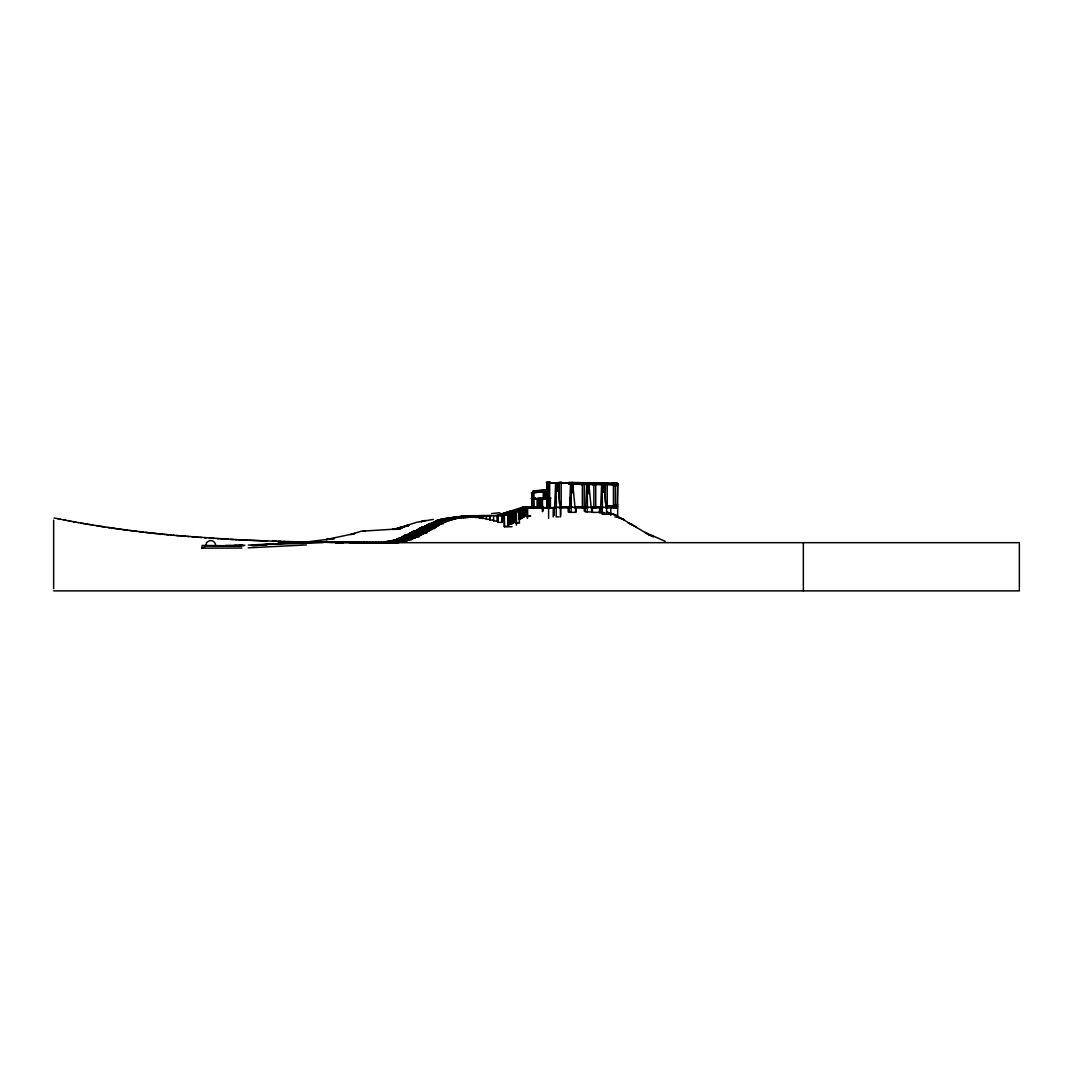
<?xml version="1.0" encoding="UTF-8"?>
<svg xmlns="http://www.w3.org/2000/svg" width="1073" height="1073" viewBox="0 0 1073 1073"><rect width="100%" height="100%" fill="white"/><g stroke="black" fill="none" stroke-linecap="round" stroke-linejoin="round"><path stroke-width="1.5" d="M352.387 543.086L352.387 542.12M353.46 543.099L353.46 542.12M353.996 542.12L353.996 543.126M355.069 543.099L355.069 542.12M356.679 543.112L356.679 542.12M357.591 543.153L357.591 542.12M361.373 543.139L361.373 542.12M367.073 543.193L367.073 542.12M372.8 542.12L372.774 543.206M378.541 543.22L378.541 542.12M384.268 543.233L384.268 542.12M386.897 543.233L387.138 541.905A8.195 5.808 88.8 0 1 387.621 541.811L398.324 539.987L401.329 538.391L401.49 541.972M350.013 543.086L391.269 543.233L391.269 541.288M393.952 543.072L393.952 540.872M396.769 542.227L396.769 539.223L400.242 539.223M397.117 542.67L397.131 539.008L400.605 539.008M398.083 542.509L398.083 540.041M399.169 539.639L399.304 542.375M399.518 539.424L399.545 542.321L399.518 539.639L394.488 540.148M399.88 542.227L399.88 539.223M401.758 539.813L401.758 537.157L405.245 537.157M404.159 541.449L404.159 537.573M404.293 538.834L404.293 535.709L407.767 535.709M404.521 537.358L404.521 541.248L405.634 540.98L405.607 536.741M404.883 537.157L404.897 541.181L404.883 537.358L401.409 537.358M406.09 537.224L406.09 534.676L410.959 534.676M406.318 536.326L406.318 540.872L405.245 541.047M406.855 540.658L406.68 536.124M407.043 535.91L407.043 540.658L403.207 540.738M399.599 538.391L405.728 534.877L409.202 534.877L409.202 539.92L409.202 534.676L408.84 539.893L410.959 539.786L411.683 534.059M410.731 535.44L410.731 532.812L414.205 532.812M411.321 534.26L411.321 539.022L412.206 538.794M411.442 535.092L411.442 532.396L414.929 532.396M412.045 533.844L412.045 538.753L412.931 538.498M412.89 534.367L412.89 531.578L416.364 531.578L416.378 537.05M413.253 534.193L413.253 531.363L416.726 531.363L416.726 537.023L416.002 537.171L416.002 531.578M413.481 538.19L413.95 530.961L418.846 530.961L418.846 536.728M413.843 532.812L413.843 538.056L414.634 537.801L414.567 532.396M416.364 531.363L416.364 537.023C419.53 530.451 416.472 529.217 410.597 534.676M416.834 531.095L416.726 537.05M417.88 532.195L417.88 529.512L421.367 529.512L421.367 534.891M418.242 532.007L418.242 529.297L421.716 529.297L421.716 534.716L421.367 529.297M418.604 531.819L418.604 529.096L422.078 529.096M424.251 533.214L424.962 533.026L424.962 527.232L418.846 530.746L419.261 535.789M419.194 530.545L419.758 535.628M420.401 530.827L420.401 528.064L423.889 528.064L423.889 533.589L423.527 528.064M421.005 529.512L421.461 534.743M421.716 529.096L421.716 534.528L422.668 534.18M423.889 527.862L423.889 533.402L424.613 533.053M427.564 528.064L427.564 524.751L431.038 524.751L431.038 529.713L430.689 524.751M427.805 526.414L428.167 531.323L428.167 526.199M428.878 525.783L429.24 530.706L429.24 525.582M430.327 524.965L430.702 529.74M431.038 524.549L431.4 529.512L431.4 524.348M432.486 528.707L432.848 523.517L426.357 527.232M434.042 524.697C432.942 520.257 440.024 519.104 443.122 519.801L443.122 523.651M434.404 524.482L434.404 521.867L438.012 521.867M434.887 524.228L434.887 521.652L438.481 521.652C435.437 534.434 440.668 510.064 441.365 523.839L440.641 524.268L440.641 520.418L437.167 520.418M438.012 521.652C434.941 521.612 434.726 528.627 437.274 526.038M436.805 523.168L436.805 520.62L440.279 520.62L440.279 524.429L439.93 520.62M437.154 522.068L437.516 526.011L437.516 522.068L434.042 522.068L431.118 523.517M437.516 521.867L437.516 525.797L438.227 525.542M438.481 525.542L438.481 521.451M440.279 520.418L440.279 524.241L441.137 523.865M440.641 524.04L440.641 520.217M449.882 518.272L443.122 519.587L443.122 522.752L444.061 522.43M445.308 518.97L445.308 521.733L446.77 521.277M460.438 516.663L450.901 518.138L450.901 519.775L454.027 518.997M453.772 517.736L453.772 518.97L454.992 518.997L454.992 517.521L449.748 517.87M456.548 518.085L456.548 516.904L468.968 516.073M458.667 518.085L458.667 516.904M460.129 516.703L460.129 517.897L461.967 517.763M465.669 517.427L465.669 516.073L460.545 516.636M502.338 515.04L502.338 522.377L498.221 522.35L498.221 515.04L496.625 515.469M532.463 507.086L532.53 492.735M543.756 497.912L543.783 491.796M531.859 507.086L532.047 492.735L533.817 492.735L533.992 507.086M543.22 497.912L543.3 491.796L545.071 491.796L545.151 499.441M568.703 484.151L569.28 483.051L568.703 484.151L617.619 485.009L617.632 483.91L568.717 483.051M554.607 507.194L555.626 483.226L557.705 483.226L560.079 507.194M569.575 507.194L570.595 483.507L572.66 483.507L575.048 507.194M585.684 507.194L586.703 483.789L588.782 483.789L591.156 507.194M600.652 507.194L601.671 484.057L603.75 484.057L606.124 507.194M429.24 530.505L429.978 530.142M424.962 532.825L426.719 532.825L427.295 531.712M438.481 525.247L439.219 524.858M398.821 542.428L398.807 539.84M241.921 548.021L201.684 548.169L202.207 545.419L236.181 545.875M419.02 535.964L418.846 536.755L417.089 536.728M443.323 522.779L443.122 523.678L441.365 523.651M432.848 528.493L434.605 528.493L434.847 527.527M456.333 518.447L452.269 518.702M568.744 483.199L568.998 482.421L617.337 483.293L617.337 484.057L548.048 482.77L548.276 507.609M412.394 538.794L412.394 533.643M397.131 542.147L403.193 541.624M412.756 538.472L413.91 538.083M419.556 535.601L420.723 535.092M447.495 520.874L449.453 520.325M400.242 542.254L400.242 539.008M403.931 540.51L407.82 540.282M451.156 519.801L449.198 520.298M426.719 531.886L428.033 531.323M398.177 542.536L398.204 538.391L403.086 538.391M446.529 521.25L447.696 520.901M422.185 534.381L422.078 528.895M415.372 537.506L415.278 531.993M444.584 522.082L445.51 521.76M408.558 540.041L408.491 535.092M415.278 537.479L416.096 537.197M443.846 522.403L444.785 522.108M397.855 542.106L398.204 538.391M400.967 542.106L400.967 538.606M429.602 530.317L430.461 529.941M467.198 517.454C466.219 514.664 473.595 515.965 468.646 516.033M434.605 527.5L435.316 527.245M453.705 518.42L457.755 518.246M436.04 526.816L435.812 522.685M420.482 535.279L420.281 529.928M421.206 534.917L420.764 527.862L424.6 527.648M411.469 539.048L411.442 532.61M458.855 518.111L458.667 517.106L451.143 517.682M413.668 538.217L413.615 531.363M414.205 537.922L415.13 537.653M407.579 540.416L407.405 535.709M414.929 537.627L415.855 537.345M417.089 531.162L413.615 531.162L407.485 534.676M434.605 523.517L429.723 523.517L423.245 527.232M408.84 534.877L402.71 538.391M435.316 522.98L434.243 523.517M415.358 530.961L421.743 527.259L426.719 527.232M449.694 517.883L439.635 519.801M405.393 541.074L405.245 536.943M406.117 540.872L405.956 536.54M394.234 540.202L383.651 542.12M472.496 517.092L467.198 517.28M396.38 542.817L394.918 542.951L394.971 540.041L398.807 540.041M400.685 541.422L404.655 541.275M457.581 518.219L460.438 517.924M404.642 540.255L409.041 539.92M397.855 538.606L396.044 539.639L396.138 542.79L396.044 539.84M394.193 543.099L393.992 540.457M548.048 482.77L617.672 483.708L617.672 516.985L614.909 516.985M548.182 489.65L533.281 490.884L532.57 492.789L547.471 491.541M532.57 492.789L548.182 491.166M613.528 483.963L612.616 484.459L614.306 483.963L614.386 485.17L613.528 483.963L614.306 483.963M617.672 483.708L617.109 507.945M616.975 484.245L617.699 483.856L611.597 484.352M616.975 485.761L617.699 485.372L614.386 485.653M463.509 516.489L459.687 516.489L459.687 517.736L465.977 517.454M397.359 542.697L397.131 539.223M400.041 542.254L399.961 538.391M388.346 543.233L395.172 542.978M397.654 542.106L397.493 538.807L401.329 538.606M396.044 542.348L400.766 542.106M511.834 511.325L503.774 515.389M395.038 529.324L400.551 527.138L408.826 525.663L400.551 527.42L417.102 522.175L433.291 519.412M497.711 515.456L497.523 515.335M395.038 529.485L400.551 527.608L392.289 529.418L400.551 528.734L361.158 531.242L350.643 534.542L354.855 533.455L326.112 539.598L334.387 538.552L309.574 541.583M499.924 515.939L499.924 514.463L523.208 507.033L522.618 517.749M516.167 523.53L516.167 510.748L527.554 507.033L527.554 518.098M499.924 514.463L511.821 510.748M511.969 526.722L504.283 526.722L504.283 514.463L516.435 510.748L516.435 525.126M466.688 516.073L479.309 515.872M388.6 541.704L388.6 543.206M491.541 513.632L499.817 512.679M468.968 515.872L468.968 517.427L463.509 517.575M450.901 518.138L449.936 518.259M235.175 545.889L206.405 545.902L201.684 548.169M612.415 483.708L617.337 483.293M612.307 484.325L617.699 483.856L617.619 485.009M537.533 490.857L547.471 490.026M614.172 485.291L617.444 485.009L617.364 483.91L617.324 485.009M450.003 517.843L453.088 517.83L453.088 519.372M496.96 515.456L497.188 520.968M276.593 543.823L265.849 544.454M281.26 543.528L248.292 545.097M277.679 543.568L319.915 542.106M280.952 543.367L288.503 542.938M266.654 544.896L263.019 544.601M351.314 542.938L342.287 542.388L351.314 542.12L351.314 543.112M288.141 542.965L289.321 542.898M264.226 544.534L323.161 542.643M265.044 544.977L261.799 544.668M288.744 542.925L290.045 542.884M289.549 542.884L290.153 542.858M263.623 545.057L260.591 544.722M290.354 542.844L292.191 542.75M290.957 542.817L291.856 542.79M262.416 545.111L258.365 544.829M291.561 542.79L292.808 542.723M292.366 542.75L293.063 542.737M261.195 545.178L257.359 544.869M292.567 542.737L293.425 542.697M292.969 542.71L294.042 542.656M293.573 542.683L295.29 542.63M293.774 542.683L296.094 542.576M295.276 542.603L296.497 542.576M258.969 545.285L252.101 545.553M257.963 545.325L253.121 545.527M296 542.576L298.938 542.455M296.497 542.549L297.731 542.495M297.597 542.509L309.332 542.133M298.522 542.495L299.541 542.428M299.528 542.455L302.774 542.348M299.93 542.442L301.902 542.334M302.251 542.334L303.431 542.281M471.516 515.737L478.96 515.67M303.002 542.308L303.807 542.281M303.377 542.294L304.558 542.254M304.102 542.281L306.422 542.241M252.101 545.071L251.297 545.58M248.185 547.847L306.422 544.936M304.464 542.267L305.818 542.254M305.362 542.227L306.194 542.2M351.314 542.12L342.287 542.388L387.138 542.12L387.138 543.206M306.248 542.214L309.359 542.12M307.441 542.16L306.771 542.187M495.806 515.496L494.961 515.509M242.847 545.258L225.518 545.419M471.101 515.751C468.646 515.898 472.777 515.134 471.302 517.307M244.845 545.272L241.224 545.339M335.997 542.401L326.903 542.308L329.304 542.321M243.839 545.781L240.218 545.352M471.584 515.737L473.716 515.724M310.701 542.147L309.668 542.12L311.103 542.133M310.003 542.12L317.916 542.093M311.398 542.08L310.727 542.093L312.082 542.093M241.626 545.822L239.199 545.366M478.746 515.67L480.342 515.657M310.499 542.106L327.131 542.308M311.519 542.133L313.142 542.106M392.973 543.233L392.731 541.074M240.821 545.835L238.193 545.379M491.689 515.577L490.871 515.577M239.802 545.849L235.577 545.406M480.463 515.644L481.375 515.644M238.796 545.849L234.37 545.406M473.394 515.724L474.507 515.711M481.147 515.644L482.059 515.63M489.395 515.59L490.656 515.59M341.563 542.469L343.239 542.495M481.831 515.63L483.44 515.63M488.376 515.603L489.623 515.59M483.212 515.63L484.124 515.617M487.679 515.603L488.591 515.603M483.896 515.617L487.907 515.603M339.336 542.469L342.354 542.482M612.066 483.306L615.607 483.306L612.066 483.641M614.494 504.712L617.619 504.712M606.165 505.96L617.337 506.295M539.545 506.362L542.71 506.362M606.165 506.295L617.699 506.295M571.748 506.778L559.838 506.778L559.838 507.945M575.034 506.778L586.529 506.778M591.451 506.778L601.309 506.778M542.643 507.033L522.953 507.033L522.953 509.46M534.622 507.086L531.229 507.086L531.229 507.945M555.68 507.609L522.967 507.609L514.906 511.673M522.511 507.811L556.833 507.945M558.966 507.945L571.627 507.945M574.35 507.945L588.071 507.945M590.794 507.945L602.878 507.945M605.4 507.945L617.672 507.945M522.068 508.025L526.199 508.025M521.626 508.226L525.757 508.226M521.17 508.428L525.301 508.428M520.284 508.843L524.858 508.642M519.828 509.058L523.959 509.058M519.386 509.259L522.283 509.259M518.93 509.46L523.061 509.46M518.487 509.675L522.618 509.675M518.044 509.876L522.175 509.876M517.588 510.091L521.719 510.091M521.277 510.292L520.378 519.117M516.703 510.493L519.158 510.493M520.834 510.493L519.936 519.399M516.167 510.748L519.158 510.708M520.378 510.708L519.48 519.681M515.805 510.909L518.702 510.909M519.936 510.909L519.48 519.949L519.037 511.124M515.348 511.124L519.48 511.124M511.392 511.539L519.345 511.325L519.345 522.551L516.274 522.551M510.936 511.741L527.098 511.673M510.493 511.942L514.624 511.942M510.051 512.156L514.182 512.156M513.726 512.358L512.84 523.248M603.281 512.398L592.35 512.358L592.35 507.127M509.152 512.572L511.606 512.572M513.283 512.572L512.384 523.436M508.709 512.773L511.606 512.773M512.84 512.773L512.384 523.611L511.486 523.785M603.281 512.72L604.89 512.72M508.253 512.974L511.164 512.974M512.384 512.974L511.942 523.785M507.811 513.189L511.942 513.189M507.355 513.39L511.486 513.39M511.043 513.605L510.6 524.228M510.6 513.806L510.144 524.348L509.259 524.469M505.571 514.222L508.468 514.007M510.144 514.007L509.259 514.222L509.259 524.59L507.905 524.777L508.361 514.839M505.128 514.423L508.025 514.423M509.259 514.423L508.803 524.684M610.765 514.262L602.248 514.316L602.248 507.194M504.283 514.463L504.538 526.722M508.803 514.638L508.361 524.777M500.085 515.295L508.213 515.295M515.965 515.389L507.462 515.04L515.523 511.325L515.067 522.189M526.642 515.442L527.098 507.609M479.081 515.67L497.201 515.67M526.199 515.684L526.642 507.609L518.594 511.673M525.757 515.925L526.199 507.811M527.406 515.858L530.491 515.858M525.301 516.18L525.757 508.025M527.299 516.059L530.572 516.059M461.538 516.287L465.669 516.287L465.669 517.575M524.858 516.435L525.301 508.226M524.415 516.676L524.858 508.428M461.658 516.703L455.26 517.106L455.26 518.219M471.181 517.065L475.554 517.065M523.959 516.945L524.415 508.642M559.1 516.904L556.203 516.904L556.203 507.194M457.581 517.32L453.705 517.32L453.772 519.345L452.363 519.345M523.517 517.213L523.959 508.843M456.253 517.521L452.216 517.521L452.216 518.97M479.309 517.454L475.285 517.454L475.285 515.872M523.061 517.481L523.517 509.058M453.772 517.937L449.252 517.937L449.252 519.345M482.89 518.004L479.081 518.004L486.458 518.621M447.79 518.138L452.363 518.138M522.175 518.031L522.618 509.46M450.901 518.353L446.086 518.353L446.086 520.298M521.719 518.299L522.175 509.675M444.383 518.554L449.198 518.554M452.216 518.675L456.253 518.675L456.253 517.32M521.277 518.567L521.719 509.876M443.404 518.769L447.495 518.769M520.834 518.836L521.277 510.091M442.197 518.97L446.529 518.97M441.459 519.184L445.308 519.184L445.308 522.082M490.039 519.319L486.458 519.319L486.458 515.67M439.997 519.587L444.584 519.386M441.365 520.003L437.891 520.003L438.012 525.797M437.529 520.217L441.003 520.217M489.972 519.345L490.039 520.11L493.62 520.083M439.568 521.035L436.081 521.035L436.081 523.57M493.406 520.11L493.62 520.968L497.711 521.062M435.732 521.25L439.206 521.25M497.523 521.102L498.221 521.21L498.221 515.255L497.483 515.255L508.213 515.04L508.213 526.36L504.377 526.36M435.37 521.451L438.844 521.451M515.523 521.947L515.965 511.325M433.184 522.484L437.154 522.283L436.791 526.226M514.624 522.417L515.053 511.325M432.701 522.685L436.309 522.685M514.182 522.631L514.624 511.741M432.339 522.9L435.812 522.9L435.812 527.004M513.726 522.846L514.182 511.942M516.167 522.846L519.614 522.846M431.963 523.101L435.45 523.101L435.45 527.219M513.283 523.061L513.726 512.156M431.48 523.316L435.088 523.316M429.012 523.932L432.486 523.932M511.043 523.932L511.486 513.189M428.65 524.134L432.124 524.134M510.144 524.228L511.043 524.08L511.043 513.39M428.288 524.348L431.762 524.348M427.926 524.549L431.4 524.549M439.206 524.831L439.568 520.834M426.839 525.166L430.689 524.965L430.689 529.914M426.491 525.381L429.965 525.381M426.129 525.582L429.602 525.582M425.766 525.783L429.24 525.783M425.404 525.998L428.878 525.998L428.878 530.907M425.042 526.199L428.516 526.199M424.68 526.414L428.167 526.414L428.167 531.296M436.309 526.508L436.805 520.834M424.318 526.615L427.805 526.615L427.805 531.497M423.969 526.83L427.443 526.83M423.607 527.031L427.081 527.031M421.488 527.447L424.962 527.447M423.164 528.479L419.691 528.479L419.556 535.762M419.328 528.681L422.802 528.681M418.966 528.895L422.44 528.895M417.518 529.713L421.005 529.713L421.005 535.065M417.169 529.928L420.643 529.928M416.807 530.129L420.281 530.129M416.083 530.545L419.919 530.33M415.72 530.746L419.194 530.746L419.194 535.937M412.528 531.779L416.002 531.779L416.002 537.318M412.166 531.993L415.64 531.993M415.278 532.195L411.804 532.195L411.804 535.092M414.567 532.61L411.08 532.61L411.08 535.44M410.007 533.227L413.843 533.026L413.843 538.19M409.645 533.429L413.481 533.227M409.282 533.643L412.756 533.643M408.92 533.844L412.394 533.844M408.558 534.059L412.045 534.059L412.045 538.887M408.196 534.26L411.683 534.26L411.683 539.022M407.847 534.475L411.321 534.475M405.366 535.092L408.84 535.092L408.84 540.014M405.004 535.293L408.491 535.293M408.129 535.507L404.642 535.507L404.642 538.834M403.569 536.124L407.405 535.91M403.207 536.326L406.68 536.326L406.68 540.738M405.956 536.741L402.482 536.741L402.482 539.679M405.607 536.943L402.12 536.943L402.12 539.813M401.047 537.573L404.521 537.573L404.521 541.329M400.685 537.774L404.159 537.774L404.159 541.422M400.323 537.975L403.797 537.975M399.961 538.19L403.435 538.19M399.88 539.424L396.406 539.424L396.406 542.294L396.406 539.639M398.083 540.255L393.992 540.255L393.992 542.67L1019.35 542.67L1019.35 590.874L53.65 590.874M393.026 540.457L397.117 540.457M391.806 540.671L396.138 540.671M390.827 540.872L394.918 540.872M389.62 541.074L393.952 541.074M386.937 541.489L392.731 541.288M385.475 541.704L390.049 541.704M399.961 541.597L403.797 541.516L403.797 537.774M384.013 541.905L388.6 541.905M394.971 542.509L399.169 542.428L399.169 539.84L395.682 539.84L395.682 542.509M396.943 542.656L323.335 542.173M339.98 542.482L338.639 542.442M339.672 542.442L341.67 542.495M335.433 542.428L339.98 542.442M330.538 542.348L337.606 542.428M332.067 542.388L333.287 542.375M335.406 542.871L343.239 542.978M331.021 542.375L331.812 542.348M337.432 542.442L338.277 542.455M320.076 542.106L326.889 542.267M331.383 542.348L329.076 542.348M318.265 542.106L322.986 542.16M312.712 542.093L313.383 542.106M327.976 542.321L328.7 542.308M307.468 542.013L310.862 542.066M307.83 542.013L298.777 541.838M304.652 541.959L305.55 541.972M300.789 541.878L301.889 541.905M295.799 541.771L299.179 541.838M296.805 541.798L272.502 541.141M291.963 541.677L294.176 541.731M287.256 541.57L287.94 542.965L288.436 541.597M283.715 541.476L284.895 541.503M278.229 541.315L281.113 541.396M282.883 542.817L278.363 542.683M276.686 541.275L254.422 540.484M266.842 540.953L243.772 540.014M252.276 540.39L253.993 540.47M381.291 543.22L381.398 542.12M251.31 540.349L249.499 540.282M246.307 540.135L248.011 540.215M244.684 540.068L238.729 539.786M299.89 543.287L303.324 543.475M240.406 539.867L242.069 539.947M239.292 539.813L225.451 539.075M235.389 539.612L237.066 539.692M233.726 539.531L230.387 539.357M364.015 543.179L364.203 542.12M228.616 539.25L178.185 535.682M223.814 538.981L220.555 538.794M217.282 538.592L218.919 538.7M212.467 538.297L214.064 538.391M209.289 538.083L210.871 538.19M204.5 537.761L206.096 537.868M199.806 537.425L201.362 537.533M198.25 537.305L195.152 537.077M192.054 536.835L193.596 536.956M187.48 536.473L188.982 536.594M185.964 536.339L182.947 536.084M375.59 543.206L375.671 542.12M179.929 535.829L181.444 535.964M178.426 535.695L176.388 535.521M177.582 535.628L173.397 535.239M174.041 535.306L163.941 534.341M171.6 535.078L170.419 534.971M351.81 543.112L351.85 542.12M369.85 543.193L369.944 542.12M168.649 534.797L166.288 534.569M165.296 534.475L158.12 533.75M162.774 534.22L159.273 533.871M158.214 533.764L149.912 532.865M156.966 533.63L153.533 533.268M151.28 533.013L152.648 533.174M150.113 532.892L143.125 532.101M148.986 532.771L145.633 532.382M143.406 532.128L136.539 531.309M142.293 531.993L139.007 531.604M136.834 531.35L132.972 530.867M135.748 531.215L131.094 530.639M132.516 530.813L130.168 530.518M129.229 530.397L130.41 530.545M129.364 530.411L126.225 530.008M127.365 530.156L122.818 529.552M125.528 529.914L123.717 529.673M121.92 529.432L123.06 529.579M120.914 529.297L121.987 529.432M121.008 529.311L116.581 528.694M120.109 529.177L118.325 528.935M117.708 528.855L115.589 528.546M115.71 528.573L111.994 528.037M114.838 528.452L113.081 528.198M104.524 526.937L112.517 528.117M109.969 527.742L109.231 527.634M107.971 527.447L108.802 527.567M104.658 526.95L102.592 526.642M103.853 526.83L84.928 523.758M102.23 526.575L100.607 526.333M98.206 525.958L98.984 526.078M96.637 525.703L97.415 525.824M92.063 524.965L92.801 525.086M90.212 524.657L89.113 524.469M86.953 524.107L87.678 524.228M85.21 523.812L83.493 523.517M82.956 523.423L83.748 523.557M81.468 523.168L83.157 523.463M81.038 523.087L81.803 523.222M80.287 522.953L78.088 522.564M78.249 522.591L75.781 522.149M75.271 522.055L75.955 522.175M75.472 522.095L74.278 521.88M74.6 521.934L73.42 521.719M71.65 521.398L73.594 521.746M71.435 521.357L70.63 521.196M70.362 521.156L68.779 520.848M68.913 520.874L66.928 520.499M66.647 520.445L65.077 520.15M64.823 520.097L62.422 519.627M61.644 519.48L60.249 519.198M60.303 519.211L58.049 518.769M58.116 518.782L54.066 517.951M607.103 511.982L615.607 515.027L649.42 535.078L645.101 532.423L665.233 541.355M359.12 543.153L359.147 542.12M616.988 516.971L623.882 519.547L616.988 516.971M632.145 524.509L628.013 522.752L636.463 526.937M478.96 517.481L479.309 515.67M486.19 518.648L486.458 519.345M497.872 521.237L498.221 522.377M603.334 484.057L603.697 492.319M588.366 483.789L588.809 493.821M572.258 483.507L572.66 492.976L572.7 482.877M557.289 483.226L557.638 491.219M602.087 484.057L602.409 507.194M587.119 483.789L587.454 507.194M570.997 483.507L571.332 507.194M556.042 483.226L556.377 507.194M533.321 492.735L533.402 507.086M544.574 491.796L544.615 499.441M803.342 542.67L803.342 590.874M615.298 483.641L615.298 507.945M613.448 483.641L613.448 507.945M610.765 506.295L610.765 515.456M607.238 483.507L607.238 507.945M606.594 514.316L606.594 507.194L554.231 507.194L554.231 515.295M605.4 483.507L605.4 503.063M601.39 509.487L601.39 512.72M600.411 507.127L600.411 512.398M600.276 507.194L600.276 512.894M599.418 509.769L599.418 512.72M595.73 483.293L595.73 507.945M593.879 483.293L593.879 507.945M591.639 507.194L591.639 511.942L585.308 511.942L585.308 507.194M587.28 507.194L587.28 511.942M584.289 507.127L584.289 511.231M584.208 483.091L584.208 507.945M582.371 483.091L582.371 507.945M576.228 507.127L576.228 512.009M575.517 507.194L575.517 512.344L569.2 512.344L569.2 507.194M571.171 507.194L571.171 512.344M570.863 482.877L570.863 507.945M569.79 497.926L569.79 507.945M568.998 482.421L568.998 483.185M568.18 507.127L568.18 512.009M561.192 482.676L561.192 507.945M560.575 507.127L560.575 515.201M560.549 507.194L560.549 516.904M560.24 506.778L560.24 507.945M559.355 482.676L559.355 503.21M553.212 507.945L553.212 516.918M550.382 498.583L550.382 507.945M549.859 499.347L549.859 507.945M549.684 482.461L549.684 507.945M548.611 482.461L548.611 518.407M547.834 482.461L547.834 507.945M547.015 498.583L547.015 507.945M546.761 482.461L546.761 507.945M542.817 507.609L542.817 510.909M542.455 498.583L542.643 511.539M542.388 507.033L542.388 511.539M542.12 499.347L542.12 507.945M541.637 498.583L541.637 507.945M540.457 498.583L540.457 507.945M540.041 499.347L540.041 507.945M538.445 499.347L538.445 507.945M537.908 498.583L537.908 507.945M537.09 498.583L537.09 507.945M533.281 490.884L533.281 492.4M533.214 507.945L533.214 506.362L532.651 507.945M532.53 498.583L532.53 507.945M532.302 499.347L532.195 507.945M531.712 498.583L531.712 507.945M527.299 507.033L527.299 518.098M509.702 514.007L509.702 524.469M500.192 514.463L500.192 515.939M497.711 515.255L497.711 521.21M493.62 515.67L493.62 520.942M490.039 515.67L490.039 520.083M489.825 515.67L489.825 518.608M482.89 515.67L482.89 518.621M475.554 515.872L475.554 517.454M472.16 515.872L472.16 517.28M463.509 516.287L463.509 517.736M461.658 516.489L461.658 517.897M460.129 516.904L460.129 518.085M459.687 516.703L459.687 517.897M458.158 516.703L458.158 518.085M457.581 517.106L457.581 518.42M456.548 517.106L456.548 518.219M454.992 518.97L454.992 517.736L450.821 517.736L450.901 520.298M452.363 517.937L452.363 519.775M449.198 518.353L449.198 520.874M447.495 518.554L447.495 521.25M446.529 518.769L446.529 521.733M444.584 519.184L444.584 522.403M443.846 519.386L443.846 522.752M441.003 520.003L441.003 524.04M439.93 524.63L439.93 520.834L436.443 520.834L436.309 526.789M439.206 521.035L439.206 525.032M438.844 521.25L438.844 525.247M438.253 519.801L438.253 522.564M435.088 523.101L435.088 527.5M434.887 521.867L434.887 524.482M434.605 523.316L434.605 528.493M434.404 522.068L434.404 524.697M432.848 528.707L432.848 523.718L429.374 523.718L429.374 527.044M432.486 523.718L432.486 528.909M432.124 523.932L432.124 529.11M431.762 524.134L431.762 529.311M430.327 525.166L430.327 530.116M429.965 525.166L429.965 530.317M429.602 525.381L429.602 530.505M428.516 525.998L428.516 531.095M427.443 526.615L427.443 531.685M427.081 526.83L427.081 531.886M426.719 527.031L426.719 532.825M424.6 527.447L424.6 533.214M424.251 527.648L424.251 533.402M423.527 533.777L423.527 528.265L420.053 528.265L420.053 531.229M423.164 528.265L423.164 533.965M422.802 528.479L422.802 534.153M422.44 528.681L422.44 534.341M421.85 527.232L421.85 530.035M420.764 528.064L420.643 535.239M420.401 528.265L420.401 531.028M419.919 530.129L419.919 535.601M418.604 529.297L418.604 532.007M418.242 529.512L418.242 532.195M415.64 531.779L415.64 537.479M414.929 532.195L414.929 537.774M414.205 532.61L414.205 538.056M413.253 531.578L413.253 534.367M413.118 533.227L413.118 538.472M412.756 533.429L412.756 538.619M410.959 534.475L410.959 539.786M408.129 535.293L408.129 540.255M407.767 535.507L407.767 540.39M407.043 536.124L407.043 540.631M406.318 540.846L406.318 536.54L402.844 536.54L402.844 539.545M403.435 537.975L403.435 541.597M403.086 538.19L403.086 541.945M400.605 538.807L400.605 542.147M396.769 539.424L396.769 542.294M394.971 540.255L394.918 543.072M391.269 541.489L391.269 543.206M390.049 541.489L390.049 543.206M358.825 542.12L358.825 543.153M356.142 542.12L356.142 543.112M355.606 542.12L355.606 543.112M354.533 542.12L354.533 543.099M352.923 542.12L352.923 543.086M53.65 520.15L53.65 588.594M215.646 545.419A4.466 3.474 90 0 0 214.157 542.053L212.883 541.087A7.565 5.888 89.9 0 0 211.448 540.644A7.94 6.17 -90 0 0 210.777 540.604A7.873 6.13 89.9 0 0 209.409 540.792L207.733 541.677A4.547 3.541 90 0 0 205.882 545.406M65.051 520.177A33.8 0.966 11.6 0 1 64.139 519.989M502.124 515.04L502.124 520.888L502.124 515.04M408.826 524.576L400.551 528.479L408.826 524.643M425.203 520.512L421.153 521.719L425.203 520.526M549.993 482.126L546.465 482.461L549.993 482.126M561.501 482.327L557.973 482.676L561.501 482.327M573.009 482.542L569.481 482.877L573.009 482.542M584.517 482.743L580.989 483.091L584.517 482.743M596.038 482.944L592.497 483.293L596.038 482.944M570.554 483.172L569.884 484.392L570.554 483.172M607.546 483.158L604.019 483.507L607.546 483.158M582.076 483.387L581.392 484.594L582.076 483.387M593.584 483.588L592.9 484.808L593.584 483.588M605.092 483.789L604.421 485.009L605.092 483.789M545.634 491.447L542.723 491.93L545.634 491.447M534.381 492.386L531.47 492.869L534.381 492.386M535.44 498.167L531.35 498.583L535.44 498.167M540.819 498.167L536.728 498.583L540.819 498.167M545.366 498.167L541.275 498.583L545.366 498.167M550.744 498.167L546.653 498.583L550.744 498.167M540.269 498.999L532.087 499.347L540.269 498.999M550.087 498.999L541.905 499.347L550.087 498.999M365.37 531.135L363.264 531.135L365.37 531.135M615.607 514.986L608.512 513.055L615.607 515.027M653.377 536.634L649.42 534.917L653.377 536.701"/></g></svg>
